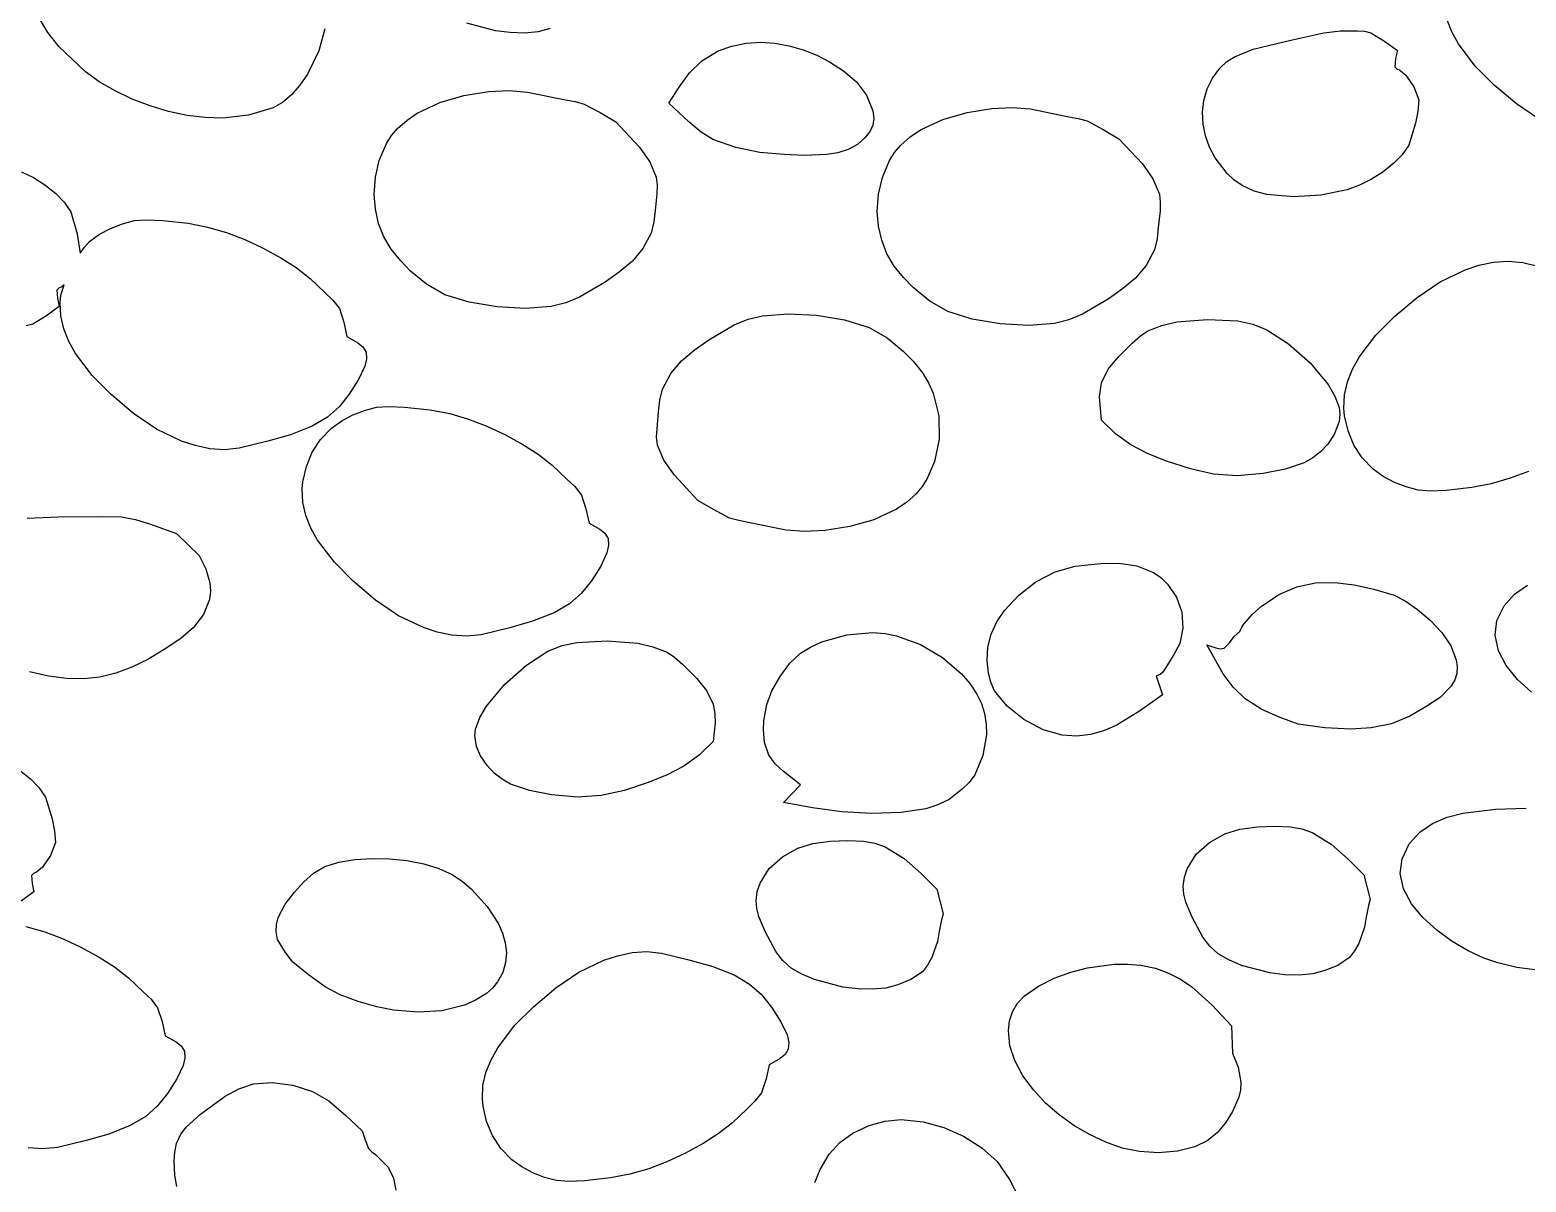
# Model space of a CAD drawing. Extents: x 2 to 598, y 382 to 3498.
# Drawn here: x 147.3 to 306.7, y 925.7 to 1048.5 of the extents above; entities that cross this region are included whole.
import ezdxf

# ---------------------------------------------------------------- set-up
doc = ezdxf.new("R2010")
doc.units = 0

msp = doc.modelspace()

# ---------------------------------------------------------------- linework, layer by layer
at = {"layer": 'Calque 1'}
for p, q in [((149.168591, 1048.171572), (148.200033, 1049.836575)), ((196.872636, 1048.36215), (193.842783, 1049.161513)), ((298.773185, 1048.250668), (298.237895, 1049.592406)), ((150.358837, 1046.6912), (149.168591, 1048.171572)), ((178.684227, 1048.5774), (178.06985, 1046.22415)), ((198.44534, 1048.167167), (196.872636, 1048.36215)), ((199.981859, 1048.130538), (198.44534, 1048.167167)), ((201.426164, 1048.268677), (199.981859, 1048.130538)), ((202.722227, 1048.598), (201.426164, 1048.268677)), ((281.642117, 1047.381), (285.150367, 1048.139)), ((285.150367, 1048.139), (286.924442, 1048.349597)), ((286.924442, 1048.349597), (288.728517, 1048.3567)), ((288.728517, 1048.3567), (289.469567, 1048.318012)), ((289.469567, 1048.318012), (290.173417, 1048.1402)), ((290.173417, 1048.1402), (291.606742, 1047.255462)), ((299.483542, 1046.9669), (298.773185, 1048.250668)), ((153.149837, 1044.0459), (150.358837, 1046.6912)), ((178.06985, 1046.22415), (176.842598, 1043.7329)), ((218.877684, 1045.182267), (220.623217, 1046.2231)), ((220.623217, 1046.2231), (222.085022, 1046.74139)), ((222.085022, 1046.74139), (223.592459, 1047.041406)), ((223.592459, 1047.041406), (225.125609, 1047.137732)), ((225.125609, 1047.137732), (226.664555, 1047.04495)), ((226.664555, 1047.04495), (228.189376, 1046.777643)), ((228.189376, 1046.777643), (229.680156, 1046.350394)), ((229.680156, 1046.350394), (231.116976, 1045.777785)), ((275.620569, 1045.585837), (277.602154, 1046.392625)), ((277.602154, 1046.392625), (281.642117, 1047.381)), ((291.606742, 1047.255462), (292.984117, 1046.2757)), ((292.984117, 1046.2757), (292.79418, 1045.397862)), ((301.273051, 1044.608769), (299.483542, 1046.9669)), ((217.569655, 1043.883613), (218.877684, 1045.182267)), ((231.116976, 1045.777785), (232.479917, 1045.0744)), ((232.479917, 1045.0744), (233.982981, 1044.097527)), ((273.285475, 1043.321211), (274.060717, 1044.3895)), ((274.060717, 1044.3895), (274.769357, 1045.044854)), ((274.769357, 1045.044854), (275.620569, 1045.585837)), ((292.79418, 1045.397862), (292.726717, 1044.5192)), ((292.726717, 1044.5192), (292.940467, 1044.3151)), ((292.940467, 1044.3151), (293.261017, 1044.1725)), ((303.293617, 1042.589), (301.273051, 1044.608769)), ((154.666319, 1042.943858), (153.149837, 1044.0459)), ((156.354087, 1041.952469), (154.666319, 1042.943858)), ((176.842598, 1043.7329), (176.048501, 1042.576689)), ((216.472206, 1042.361777), (217.569655, 1043.883613)), ((233.982981, 1044.097527), (235.346855, 1042.917338)), ((235.346855, 1042.917338), (236.430284, 1041.50943)), ((272.725455, 1042.166137), (273.285475, 1043.321211)), ((293.261017, 1044.1725), (293.894617, 1043.6521)), ((293.894617, 1043.6521), (294.727717, 1042.394912)), ((158.173126, 1041.084802), (156.354087, 1041.952469)), ((160.083421, 1040.353925), (158.173126, 1041.084802)), ((175.160413, 1041.555375), (174.198078, 1040.725423)), ((176.048501, 1042.576689), (175.160413, 1041.555375)), ((190.95033, 1040.731225), (193.526865, 1041.454422)), ((193.526865, 1041.454422), (196.183117, 1041.8803)), ((196.183117, 1041.8803), (198.343431, 1041.995114)), ((198.343431, 1041.995114), (200.304221, 1041.840763)), ((200.304221, 1041.840763), (204.357817, 1041.0132)), ((215.358417, 1040.6514), (216.472206, 1042.361777)), ((236.430284, 1041.50943), (237.092017, 1039.8494)), ((272.37534, 1040.949545), (272.725455, 1042.166137)), ((294.727717, 1042.394912), (295.280017, 1041.0073)), ((305.674719, 1040.580591), (303.293617, 1042.589)), ((162.044955, 1039.772908), (160.083421, 1040.353925)), ((164.017712, 1039.354819), (162.044955, 1039.772908)), ((173.181237, 1040.1433), (170.566671, 1039.371775)), ((174.198078, 1040.725423), (173.181237, 1040.1433)), ((187.458015, 1038.850369), (188.555462, 1039.601641)), ((188.555462, 1039.601641), (190.95033, 1040.731225)), ((204.357817, 1041.0132), (205.363042, 1040.830775)), ((205.363042, 1040.830775), (206.337517, 1040.5579)), ((206.337517, 1040.5579), (208.041396, 1039.656925)), ((208.041396, 1039.656925), (209.702217, 1038.6718)), ((217.472605, 1038.6586), (215.358417, 1040.6514)), ((215.358417, 1040.6514), (215.358417, 1040.6514)), ((237.092017, 1039.8494), (237.19932, 1039.022316)), ((244.556292, 1038.928675), (247.132686, 1039.651878)), ((247.132686, 1039.651878), (249.788917, 1040.0778)), ((249.788917, 1040.0778), (251.949304, 1040.192544)), ((251.949304, 1040.192544), (253.910267, 1040.03815)), ((253.910267, 1040.03815), (257.964117, 1039.2107)), ((272.229817, 1039.6967), (272.37534, 1040.949545)), ((272.283375, 1038.432983), (272.229817, 1039.6967)), ((272.229817, 1039.6967), (272.229817, 1039.6967)), ((295.150829, 1039.773537), (294.903817, 1038.5139)), ((295.280017, 1041.0073), (295.150829, 1039.773537)), ((308.120704, 1038.909325), (305.674719, 1040.580591)), ((165.961678, 1039.112727), (164.017712, 1039.354819)), ((167.836837, 1039.0597), (165.961678, 1039.112727)), ((170.566671, 1039.371775), (167.836837, 1039.0597)), ((185.805583, 1037.200961), (186.444217, 1037.9566)), ((186.444217, 1037.9566), (187.458015, 1038.850369)), ((209.702217, 1038.6718), (212.203468, 1035.9847)), ((218.793225, 1037.559056), (217.472605, 1038.6586)), ((237.104742, 1038.32005), (236.800951, 1037.666984)), ((237.19932, 1039.022316), (237.104742, 1038.32005)), ((242.161586, 1037.799084), (244.556292, 1038.928675)), ((257.964117, 1039.2107), (258.969024, 1039.0282)), ((258.969024, 1039.0282), (259.943317, 1038.7554)), ((259.943317, 1038.7554), (261.647443, 1037.854338)), ((261.647443, 1037.854338), (263.308527, 1036.8692)), ((272.530779, 1037.183487), (272.283375, 1038.432983)), ((294.903817, 1038.5139), (294.211417, 1036.1941)), ((184.504717, 1034.5309), (185.275942, 1036.353813)), ((185.275942, 1036.353813), (185.805583, 1037.200961)), ((220.049617, 1036.7705), (218.793225, 1037.559056)), ((222.496842, 1035.934825), (220.049617, 1036.7705)), ((235.445868, 1036.253479), (234.459983, 1035.726748)), ((236.280617, 1036.9875), (235.445868, 1036.253479)), ((236.800951, 1037.666984), (236.280617, 1036.9875)), ((240.050417, 1036.154), (241.064194, 1037.047798)), ((241.064194, 1037.047798), (242.161586, 1037.799084)), ((263.308527, 1036.8692), (265.809511, 1034.182063)), ((272.966678, 1035.973498), (272.530779, 1037.183487)), ((212.203468, 1035.9847), (213.328068, 1034.401638)), ((225.057017, 1035.4047), (222.496842, 1035.934825)), ((227.650217, 1035.1664), (225.057017, 1035.4047)), ((229.819151, 1035.066633), (227.650217, 1035.1664)), ((232.197617, 1035.169938), (229.819151, 1035.066633)), ((233.363664, 1035.376003), (232.197617, 1035.169938)), ((234.459983, 1035.726748), (233.363664, 1035.376003)), ((238.881905, 1034.551225), (239.411734, 1035.398363)), ((239.411734, 1035.398363), (240.050417, 1036.154)), ((273.585717, 1034.8283), (272.966678, 1035.973498)), ((274.835055, 1033.159037), (273.585717, 1034.8283)), ((293.495004, 1035.144012), (292.607817, 1034.2428)), ((294.211417, 1036.1941), (293.495004, 1035.144012)), ((146.374793, 1033.339605), (147.64959, 1032.714078)), ((184.087805, 1032.750775), (184.504717, 1034.5309)), ((213.328068, 1034.401638), (214.017727, 1032.775)), ((238.110517, 1032.7284), (238.881905, 1034.551225)), ((265.809511, 1034.182063), (266.933906, 1032.598995)), ((275.560415, 1032.48328), (274.835055, 1033.159037)), ((291.448321, 1033.315117), (290.229073, 1032.542878)), ((292.607817, 1034.2428), (291.448321, 1033.315117)), ((147.64959, 1032.714078), (148.868905, 1031.9418)), ((148.868905, 1031.9418), (150.028427, 1031.0141)), ((183.966317, 1030.9027), (184.087805, 1032.750775)), ((214.017727, 1032.775), (214.118989, 1031.917919)), ((214.118989, 1031.917919), (214.089527, 1030.986625)), ((237.693555, 1030.948188), (238.110517, 1032.7284)), ((266.933906, 1032.598995), (267.623427, 1030.9724)), ((276.436217, 1031.8797), (275.560415, 1032.48328)), ((277.728411, 1031.279742), (276.436217, 1031.8797)), ((288.954372, 1031.9174), (287.628517, 1031.43)), ((290.229073, 1032.542878), (288.954372, 1031.9174)), ((150.028427, 1031.0141), (150.915282, 1030.112887)), ((150.915282, 1030.112887), (151.631437, 1029.0628)), ((184.095012, 1029.357181), (183.966317, 1030.9027)), ((183.966317, 1030.9027), (183.966317, 1030.9027)), ((214.089527, 1030.986625), (213.898827, 1029.2191)), ((237.572017, 1029.1001), (237.693555, 1030.948188)), ((267.623427, 1030.9724), (267.724733, 1030.115361)), ((267.724733, 1030.115361), (267.695277, 1029.184063)), ((279.082067, 1030.924387), (277.728411, 1031.279742)), ((281.899517, 1030.6875), (279.082067, 1030.924387)), ((284.840536, 1030.834697), (281.899517, 1030.6875)), ((287.628517, 1031.43), (284.840536, 1030.834697)), ((151.631437, 1029.0628), (152.324437, 1026.743)), ((184.436447, 1027.846425), (184.095012, 1029.357181)), ((213.898827, 1029.2191), (213.76654, 1028.005563)), ((237.700773, 1027.554623), (237.572017, 1029.1001)), ((237.572017, 1029.1001), (237.572017, 1029.1001)), ((267.695277, 1029.184063), (267.504627, 1027.4165)), ((152.324437, 1026.743), (152.637537, 1024.6677)), ((154.697906, 1026.675244), (155.879362, 1027.30785)), ((155.879362, 1027.30785), (157.130006, 1027.795256)), ((157.130006, 1027.795256), (158.412937, 1028.1342)), ((158.412937, 1028.1342), (159.728043, 1028.228537)), ((159.728043, 1028.228537), (161.386237, 1028.155325)), ((161.386237, 1028.155325), (164.133037, 1027.852)), ((164.133037, 1027.852), (166.207332, 1027.448441)), ((166.207332, 1027.448441), (168.216425, 1026.87375)), ((168.216425, 1026.87375), (170.168198, 1026.132409)), ((184.994069, 1026.407706), (184.436447, 1027.846425)), ((213.482827, 1026.8125), (212.602088, 1025.147645)), ((213.76654, 1028.005563), (213.482827, 1026.8125)), ((238.042234, 1026.043863), (237.700773, 1027.554623)), ((267.504627, 1027.4165), (267.372588, 1026.203013)), ((152.637537, 1024.6677), (153.0952, 1025.305237)), ((153.0952, 1025.305237), (153.622537, 1025.9007)), ((153.622537, 1025.9007), (154.697906, 1026.675244)), ((170.168198, 1026.132409), (172.070537, 1025.2289)), ((172.070537, 1025.2289), (174.00666, 1024.171491)), ((185.771327, 1025.0783), (184.994069, 1026.407706)), ((212.602088, 1025.147645), (211.466598, 1023.809313)), ((238.599865, 1024.60512), (238.042234, 1026.043863)), ((267.372588, 1026.203013), (267.089117, 1025.01)), ((174.00666, 1024.171491), (175.636625, 1023.137425)), ((186.747168, 1023.874338), (185.771327, 1025.0783)), ((187.830117, 1022.7585), (186.747168, 1023.874338)), ((211.466598, 1023.809313), (210.107122, 1022.660898)), ((239.377127, 1023.2757), (238.599865, 1024.60512)), ((267.089117, 1025.01), (266.208264, 1023.345103)), ((301.671521, 1023.371715), (303.238117, 1023.7174)), ((303.238117, 1023.7174), (304.805973, 1023.821552)), ((304.805973, 1023.821552), (306.362092, 1023.656012)), ((306.362092, 1023.656012), (309.413917, 1022.9149)), ((175.636625, 1023.137425), (177.14132, 1021.962097)), ((177.14132, 1021.962097), (178.701637, 1020.4809)), ((189.545808, 1021.353613), (187.830117, 1022.7585)), ((210.107122, 1022.660898), (208.554427, 1021.5658)), ((240.353007, 1022.07175), (239.377127, 1023.2757)), ((241.435927, 1020.956), (240.353007, 1022.07175)), ((265.072608, 1022.006775), (263.712982, 1020.858384)), ((266.208264, 1023.345103), (265.072608, 1022.006775)), ((297.554505, 1021.630287), (300.214506, 1022.903536)), ((300.214506, 1022.903536), (301.671521, 1023.371715)), ((150.36125, 1020.941587), (150.147637, 1020.7372)), ((150.147637, 1020.7372), (150.215286, 1019.858787)), ((150.682037, 1021.0844), (150.36125, 1020.941587)), ((150.574537, 1020.1987), (150.917137, 1021.2777)), ((150.917137, 1021.2777), (150.682037, 1021.0844)), ((178.701637, 1020.4809), (179.546475, 1019.67475)), ((191.472317, 1020.2434), (189.545808, 1021.353613)), ((208.554427, 1021.5658), (205.833818, 1019.968825)), ((243.151573, 1019.551075), (241.435927, 1020.956)), ((263.712982, 1020.858384), (262.160217, 1019.7633)), ((295.108684, 1019.958845), (297.554505, 1021.630287)), ((150.405027, 1018.9812), (149.027448, 1018.001437)), ((150.215286, 1019.858787), (150.405027, 1018.9812)), ((150.493537, 1019.4225), (150.574537, 1020.1987)), ((150.561409, 1017.991446), (150.493537, 1019.4225)), ((179.546475, 1019.67475), (180.245737, 1018.7678)), ((180.245737, 1018.7678), (180.723725, 1017.29885)), ((194.088369, 1019.433906), (191.472317, 1020.2434)), ((197.070249, 1018.93345), (194.088369, 1019.433906)), ((200.093563, 1018.773644), (197.070249, 1018.93345)), ((202.833917, 1018.9861), (200.093563, 1018.773644)), ((204.365227, 1019.370138), (202.833917, 1018.9861)), ((205.833818, 1019.968825), (204.365227, 1019.370138)), ((245.078127, 1018.4409), (243.151573, 1019.551075)), ((262.160217, 1019.7633), (259.439606, 1018.16625)), ((292.727617, 1017.9504), (295.108684, 1019.958845)), ((149.027448, 1018.001437), (147.593837, 1017.1167)), ((150.882576, 1016.600622), (150.561409, 1017.991446)), ((180.723725, 1017.29885), (181.057037, 1015.7762)), ((222.330232, 1017.023513), (223.798854, 1017.622383)), ((223.798854, 1017.622383), (225.330227, 1018.0065)), ((225.330227, 1018.0065), (228.070593, 1018.218947)), ((228.070593, 1018.218947), (231.094036, 1018.059075)), ((231.094036, 1018.059075), (234.076099, 1017.558441)), ((234.076099, 1017.558441), (236.692327, 1016.7486)), ((247.694214, 1017.631392), (245.078127, 1018.4409)), ((250.676077, 1017.130913), (247.694214, 1017.631392)), ((253.699339, 1016.971102), (250.676077, 1017.130913)), ((256.439627, 1017.1836), (253.699339, 1016.971102)), ((257.970988, 1017.567581), (256.439627, 1017.1836)), ((259.439606, 1018.16625), (257.970988, 1017.567581)), ((267.903395, 1016.971569), (269.502042, 1017.339675)), ((269.502042, 1017.339675), (272.762017, 1017.5942)), ((272.762017, 1017.5942), (275.993542, 1017.444487)), ((275.993542, 1017.444487), (277.57668, 1017.11592)), ((290.706989, 1015.930631), (292.727617, 1017.9504)), ((147.593837, 1017.1167), (146.890025, 1016.940162)), ((151.417929, 1015.2589), (150.882576, 1016.600622)), ((181.057037, 1015.7762), (182.212275, 1015.12835)), ((219.609627, 1015.4262), (222.330232, 1017.023513)), ((236.692327, 1016.7486), (238.618747, 1015.638688)), ((238.618747, 1015.638688), (240.334417, 1014.2341)), ((264.716992, 1015.0865), (265.596201, 1015.852219)), ((265.596201, 1015.852219), (266.388317, 1016.3803)), ((266.388317, 1016.3803), (267.903395, 1016.971569)), ((277.57668, 1017.11592), (279.076417, 1016.5105)), ((279.076417, 1016.5105), (281.376875, 1015.017547)), ((288.917342, 1013.5725), (290.706989, 1015.930631)), ((152.128358, 1013.97515), (151.417929, 1015.2589)), ((153.918005, 1011.617053), (152.128358, 1013.97515)), ((182.212275, 1015.12835), (182.754732, 1014.698225)), ((182.754732, 1014.698225), (183.095637, 1014.1283)), ((183.095637, 1014.1283), (183.143539, 1013.403023)), ((216.69749, 1013.182725), (218.056944, 1014.331116)), ((218.056944, 1014.331116), (219.609627, 1015.4262)), ((240.334417, 1014.2341), (241.417088, 1013.118013)), ((263.221017, 1013.5836), (264.716992, 1015.0865)), ((281.376875, 1015.017547), (283.682629, 1012.997475)), ((182.961575, 1012.608062), (182.303937, 1011.2013)), ((183.143539, 1013.403023), (182.961575, 1012.608062)), ((215.562004, 1011.844397), (216.69749, 1013.182725)), ((241.417088, 1013.118013), (242.392727, 1011.9138)), ((262.175917, 1012.319762), (263.221017, 1013.5836)), ((283.682629, 1012.997475), (285.615128, 1010.657941)), ((288.206912, 1012.288732), (288.917342, 1013.5725)), ((155.938637, 1009.5973), (153.918005, 1011.617053)), ((182.303937, 1011.2013), (181.306201, 1009.637111)), ((214.681227, 1010.1795), (215.562004, 1011.844397)), ((242.392727, 1011.9138), (243.032249, 1010.860232)), ((243.032249, 1010.860232), (243.530756, 1009.731984)), ((261.256317, 1009.3632), (261.459317, 1010.852)), ((261.459317, 1010.852), (262.175917, 1012.319762)), ((287.350389, 1009.556159), (287.671558, 1010.946994)), ((287.671558, 1010.946994), (288.206912, 1012.288732)), ((158.319718, 1007.588839), (155.938637, 1009.5973)), ((181.306201, 1009.637111), (180.249825, 1008.309387)), ((214.397515, 1008.986488), (214.681227, 1010.1795)), ((243.530756, 1009.731984), (244.111818, 1007.3277)), ((261.459317, 1006.8625), (261.256317, 1009.3632)), ((261.256317, 1009.3632), (261.256317, 1009.3632)), ((285.615128, 1010.657941), (286.323108, 1009.433268)), ((286.323108, 1009.433268), (286.795817, 1008.2066)), ((287.282517, 1008.1251), (287.350389, 1009.556159)), ((160.765562, 1005.917362), (158.319718, 1007.588839)), ((180.249825, 1008.309387), (178.978479, 1007.18107)), ((181.675867, 1007.423887), (182.926529, 1007.911092)), ((182.926529, 1007.911092), (184.209517, 1008.2499)), ((184.209517, 1008.2499), (185.524701, 1008.344373)), ((185.524701, 1008.344373), (187.183067, 1008.271362)), ((187.183067, 1008.271362), (189.930117, 1007.9683)), ((189.930117, 1007.9683), (192.00429, 1007.564662)), ((192.00429, 1007.564662), (194.013204, 1006.9898)), ((214.045627, 1005.0744), (214.265227, 1007.773)), ((214.265227, 1007.773), (214.397515, 1008.986488)), ((286.795817, 1008.2066), (286.868384, 1007.508203)), ((287.363117, 1007.3484), (287.282117, 1008.1251)), ((287.282117, 1008.1251), (287.282517, 1008.1251)), ((177.335837, 1006.2151), (175.047975, 1005.317037)), ((178.978479, 1007.18107), (177.335837, 1006.2151)), ((178.247344, 1004.815759), (179.419117, 1006.017)), ((179.419117, 1006.017), (180.494429, 1006.791464)), ((180.494429, 1006.791464), (181.675867, 1007.423887)), ((194.013204, 1006.9898), (195.9648, 1006.248287)), ((195.9648, 1006.248287), (197.867017, 1005.3447)), ((244.111818, 1007.3277), (244.150108, 1004.853441)), ((262.948534, 1005.405544), (261.459317, 1006.8625)), ((286.771029, 1006.7301), (286.261517, 1005.3448)), ((286.868384, 1007.508203), (286.771029, 1006.7301)), ((287.740542, 1005.726747), (287.363117, 1007.3484)), ((163.425568, 1004.64408), (160.765562, 1005.917362)), ((164.88257, 1004.175889), (163.425568, 1004.64408)), ((172.625037, 1004.6322), (169.573125, 1003.891375)), ((175.047975, 1005.317037), (172.625037, 1004.6322)), ((177.365379, 1003.446275), (178.247344, 1004.815759)), ((197.867017, 1005.3447), (199.803183, 1004.287305)), ((214.146917, 1004.2176), (214.045627, 1005.0744)), ((214.045627, 1005.0744), (214.045627, 1005.0744)), ((244.150108, 1004.853441), (243.659817, 1002.4617)), ((264.586279, 1004.253575), (262.948534, 1005.405544)), ((286.261517, 1005.3448), (285.566373, 1004.321744)), ((288.357742, 1004.217125), (287.740542, 1005.726747)), ((166.449137, 1003.8302), (164.88257, 1004.175889)), ((168.016995, 1003.726012), (166.449137, 1003.8302)), ((169.573125, 1003.891375), (168.016995, 1003.726012)), ((176.748184, 1001.936653), (177.365379, 1003.446275)), ((199.803183, 1004.287305), (201.433142, 1003.253262)), ((201.433142, 1003.253262), (202.937814, 1002.077939)), ((214.836434, 1002.590884), (214.146917, 1004.2176)), ((266.367819, 1003.327469), (264.586279, 1004.253575)), ((268.288417, 1002.5481), (266.367819, 1003.327469)), ((283.965482, 1002.84739), (283.058255, 1002.340687)), ((284.801275, 1003.498508), (283.965482, 1002.84739)), ((285.566373, 1004.321744), (284.801275, 1003.498508)), ((289.23973, 1002.847641), (288.357742, 1004.217125)), ((290.411517, 1001.6464), (289.23973, 1002.847641)), ((176.370717, 1000.315), (176.748184, 1001.936653)), ((202.937814, 1002.077939), (204.498117, 1000.5967)), ((215.960831, 1001.00765), (214.836434, 1002.590884)), ((243.659817, 1002.4617), (242.888393, 1000.638825)), ((270.930601, 1001.670594), (268.288417, 1002.5481)), ((273.409717, 1001.1244), (270.930601, 1001.670594)), ((278.700217, 1001.204), (275.931133, 1000.954031)), ((281.02654, 1001.649723), (278.700217, 1001.204)), ((283.058255, 1002.340687), (281.02654, 1001.649723)), ((291.486844, 1000.87195), (290.411517, 1001.6464)), ((306.957219, 1001.415155), (305.005429, 1000.673637)), ((176.289717, 999.5383), (176.370717, 1000.315)), ((204.498117, 1000.5967), (205.343029, 999.790837)), ((205.343029, 999.790837), (206.042217, 998.8841)), ((218.461827, 998.3203), (215.960831, 1001.00765)), ((242.35859, 999.791653), (241.719927, 999.036)), ((242.888393, 1000.638825), (242.35859, 999.791653)), ((275.931133, 1000.954031), (273.409717, 1001.1244)), ((292.668304, 1000.23955), (291.486844, 1000.87195)), ((293.918972, 999.75235), (292.668304, 1000.23955)), ((295.201917, 999.4135), (293.918972, 999.75235)), ((300.921917, 999.6951), (298.175205, 999.392037)), ((302.996284, 1000.098752), (300.921917, 999.6951)), ((305.005429, 1000.673637), (302.996284, 1000.098752)), ((176.290017, 999.5383), (176.289717, 999.5383)), ((176.357922, 998.107242), (176.290017, 999.5383)), ((176.679115, 996.716408), (176.357922, 998.107242)), ((206.042217, 998.8841), (206.520254, 997.414937)), ((220.122643, 997.335163), (218.461827, 998.3203)), ((240.706125, 998.142209), (239.608666, 997.39088)), ((241.719927, 999.036), (240.706125, 998.142209)), ((296.517022, 999.319027), (295.201917, 999.4135)), ((298.175205, 999.392037), (296.517022, 999.319027)), ((146.970575, 996.443867), (150.270427, 996.5514)), ((150.270427, 996.5514), (155.021027, 996.5944)), ((155.021027, 996.5944), (157.040027, 996.5514)), ((157.040027, 996.5514), (158.539522, 996.269227)), ((177.214488, 995.374673), (176.679115, 996.716408)), ((206.520254, 997.414937), (206.853617, 995.892)), ((221.826517, 996.4341), (220.122643, 997.335163)), ((222.801031, 996.1613), (221.826517, 996.4341)), ((239.608666, 997.39088), (237.213763, 996.261113)), ((158.539522, 996.269227), (160.015964, 995.829112)), ((160.015964, 995.829112), (162.879027, 994.7949)), ((177.924929, 994.090912), (177.214488, 995.374673)), ((206.853617, 995.892), (208.009104, 995.2444)), ((208.009104, 995.2444), (208.551734, 994.814447)), ((208.551734, 994.814447), (208.892717, 994.2446)), ((223.806227, 995.9788), (222.801031, 996.1613)), ((227.859781, 995.15135), (223.806227, 995.9788)), ((229.820566, 994.996956), (227.859781, 995.15135)), ((231.980917, 995.1117), (229.820566, 994.996956)), ((234.63719, 995.537714), (231.980917, 995.1117)), ((237.213763, 996.261113), (234.63719, 995.537714)), ((162.879027, 994.7949), (165.293827, 992.4534)), ((179.714587, 991.732811), (177.924929, 994.090912)), ((208.94054, 993.519325), (208.758404, 992.724375)), ((208.892717, 994.2446), (208.94054, 993.519325)), ((165.293827, 992.4534), (166.030515, 991.037012)), ((181.735217, 989.7131), (179.714587, 991.732811)), ((208.758404, 992.724375), (208.100517, 991.3177)), ((261.375217, 991.6083), (263.333237, 991.640616)), ((263.333237, 991.640616), (265.23213, 991.350225)), ((166.030515, 991.037012), (166.461727, 989.5265)), ((208.100517, 991.3177), (207.102779, 989.753361)), ((254.47173, 989.627125), (256.504862, 990.690041)), ((256.504862, 990.690041), (258.663817, 991.3266)), ((258.663817, 991.3266), (261.375217, 991.6083)), ((265.23213, 991.350225), (266.984115, 990.636047)), ((266.984115, 990.636047), (267.777588, 990.08845)), ((267.777588, 990.08845), (268.501417, 989.397)), ((166.521387, 988.631004), (166.410557, 987.771105)), ((166.461727, 989.5265), (166.521387, 988.631004)), ((184.116298, 987.704597), (181.735217, 989.7131)), ((206.046392, 988.425412), (204.775017, 987.296908)), ((207.102779, 989.753361), (206.046392, 988.425412)), ((252.649215, 988.232372), (254.47173, 989.627125)), ((268.501417, 989.397), (269.44853, 987.999213)), ((280.340417, 988.2885), (282.254287, 989.114403)), ((282.254287, 989.114403), (284.264655, 989.529625)), ((284.264655, 989.529625), (286.326978, 989.584359)), ((286.326978, 989.584359), (288.396717, 989.3288)), ((288.396717, 989.3288), (290.481417, 988.84525)), ((290.481417, 988.84525), (292.632717, 988.2234)), ((305.479323, 988.340808), (306.839439, 989.274602)), ((166.410557, 987.771105), (165.763765, 986.175862)), ((186.562142, 986.033125), (184.116298, 987.704597)), ((204.775017, 987.296908), (203.132317, 986.3309)), ((251.122117, 986.6003), (252.649215, 988.232372)), ((269.44853, 987.999213), (270.011792, 986.399075)), ((277.497705, 986.147375), (278.499717, 987.0524)), ((278.499717, 987.0524), (279.212317, 987.5077)), ((279.212317, 987.5077), (280.340417, 988.2885)), ((292.632717, 988.2234), (293.800525, 987.603993)), ((293.800525, 987.603993), (295.12719, 986.690583)), ((303.586642, 985.512075), (304.357217, 987.0897)), ((304.357217, 987.0897), (305.479323, 988.340808)), ((165.763765, 986.175862), (164.694029, 984.776314)), ((189.222148, 984.759866), (186.562142, 986.033125)), ((200.844529, 985.433125), (198.421517, 984.7485)), ((203.132317, 986.3309), (200.844529, 985.433125)), ((249.712467, 984.0697), (250.306508, 985.378884)), ((250.306508, 985.378884), (251.122117, 986.6003)), ((270.011792, 986.399075), (270.141442, 984.7152)), ((276.619217, 985.1228), (277.497705, 986.147375)), ((295.12719, 986.690583), (296.474966, 985.545209)), ((296.474966, 985.545209), (297.706105, 984.229912)), ((303.397017, 983.9478), (303.586642, 985.512075)), ((164.694029, 984.776314), (163.374027, 983.608)), ((190.67915, 984.291685), (189.222148, 984.759866)), ((192.245717, 983.946), (190.67915, 984.291685)), ((193.813573, 983.841891), (192.245717, 983.946)), ((195.369692, 984.007425), (193.813573, 983.841891)), ((198.421517, 984.7485), (195.369692, 984.007425)), ((231.648355, 983.24592), (234.313567, 983.997763)), ((234.313567, 983.997763), (237.07418, 984.229498)), ((237.07418, 984.229498), (238.393675, 984.134287)), ((238.393675, 984.134287), (239.621117, 983.8898)), ((239.621117, 983.8898), (242.178733, 982.952088)), ((249.358426, 982.692191), (249.712467, 984.0697)), ((270.141442, 984.7152), (269.787717, 983.0662)), ((275.100392, 983.155925), (275.589817, 983.8221)), ((275.589817, 983.8221), (276.203217, 984.3425)), ((276.203217, 984.3425), (276.421217, 984.7978)), ((276.421217, 984.7978), (276.619217, 985.1228)), ((297.706105, 984.229912), (298.682857, 982.806733)), ((303.751402, 982.294951), (303.397017, 983.9478)), ((303.397017, 983.9478), (303.397017, 983.9478)), ((161.572627, 982.4158), (159.828273, 981.368866)), ((163.374027, 983.608), (161.572627, 982.4158)), ((200.172365, 980.765848), (202.472917, 982.2589)), ((202.472917, 982.2589), (203.972583, 982.864425)), ((203.972583, 982.864425), (205.555667, 983.1932)), ((205.555667, 983.1932), (208.787217, 983.343)), ((208.787217, 983.343), (212.04698, 983.0883)), ((212.04698, 983.0883), (213.645459, 982.719975)), ((213.645459, 982.719975), (215.160417, 982.1286)), ((215.160417, 982.1286), (215.952533, 981.600561)), ((229.387617, 982.0253), (230.448109, 982.690999)), ((230.448109, 982.690999), (231.648355, 983.24592)), ((242.178733, 982.952088), (244.521042, 981.594975)), ((249.262817, 981.2658), (249.358426, 982.692191)), ((269.787717, 983.0662), (269.180717, 981.889375)), ((272.679917, 982.9333), (273.625642, 982.60345)), ((274.429254, 979.842462), (272.679917, 982.9333)), ((272.679917, 982.9333), (272.679917, 982.9333)), ((273.625642, 982.60345), (274.089261, 982.497897)), ((274.089261, 982.497897), (274.521117, 982.5865)), ((274.521117, 982.5865), (275.100392, 983.155925)), ((298.682857, 982.806733), (299.267475, 981.337711)), ((304.585787, 980.714519), (303.751402, 982.294951)), ((158.123247, 980.532419), (156.431171, 979.908569)), ((159.828273, 981.368866), (158.123247, 980.532419)), ((197.866405, 978.745763), (200.172365, 980.765848)), ((215.952533, 981.600561), (216.831742, 980.834838)), ((216.831742, 980.834838), (218.327717, 979.3319)), ((227.21068, 979.55935), (228.265478, 980.963663)), ((228.265478, 980.963663), (229.387617, 982.0253)), ((244.521042, 981.594975), (246.556039, 979.829675)), ((249.419917, 979.9227), (249.262817, 981.2658)), ((249.262817, 981.2658), (249.262817, 981.2658)), ((268.501417, 980.7898), (268.011292, 980.027963)), ((269.180717, 981.889375), (268.501417, 980.7898)), ((299.267475, 981.337711), (299.369687, 980.605397)), ((299.369687, 980.605397), (299.322211, 979.884887)), ((305.795297, 979.23604), (304.585787, 980.714519)), ((149.264758, 979.581325), (147.241727, 980.0521)), ((151.168838, 979.333694), (149.264758, 979.581325)), ((152.980347, 979.307097), (151.168838, 979.333694)), ((154.725665, 979.499425), (152.980347, 979.307097)), ((156.431171, 979.908569), (154.725665, 979.499425)), ((218.327717, 979.3319), (219.37278, 978.068063)), ((226.343775, 978.022213), (227.21068, 979.55935)), ((246.556039, 979.829675), (247.429543, 978.797459)), ((249.669492, 978.950575), (249.419917, 979.9227)), ((250.073117, 978.0365), (249.669492, 978.950575)), ((267.709558, 979.77197), (267.274117, 979.6193)), ((267.274117, 979.6193), (267.966617, 977.6029)), ((268.011292, 980.027963), (267.709558, 979.77197)), ((275.493669, 978.430445), (274.429254, 979.842462)), ((299.107827, 979.183936), (298.709317, 978.5103)), ((299.322211, 979.884887), (299.107827, 979.183936)), ((307.275055, 977.88905), (305.795297, 979.23604)), ((195.9337, 976.40627), (197.866405, 978.745763)), ((219.37278, 978.068063), (220.089417, 976.6003)), ((225.785317, 976.5621), (226.343775, 978.022213)), ((247.429543, 978.797459), (248.191717, 977.6674)), ((248.191717, 977.6674), (248.681801, 976.663098)), ((251.396036, 976.395216), (250.073117, 978.0365)), ((267.966617, 977.6029), (265.517964, 975.868814)), ((276.777317, 977.1879), (275.493669, 978.430445)), ((297.531617, 977.312837), (296.135817, 976.3859)), ((298.709317, 978.5103), (297.531617, 977.312837)), ((195.225652, 975.181631), (195.9337, 976.40627)), ((220.089417, 976.6003), (220.270669, 975.60828)), ((225.488217, 974.8273), (225.785317, 976.5621)), ((248.681801, 976.663098), (249.006786, 975.594961)), ((253.191192, 974.9662), (251.396036, 976.395216)), ((265.517964, 975.868814), (263.006292, 974.335138)), ((278.534979, 976.045112), (276.777317, 977.1879)), ((280.498517, 975.1715), (278.534979, 976.045112)), ((296.135817, 976.3859), (294.300442, 975.333787)), ((194.752917, 973.955), (195.225652, 975.181631)), ((220.280855, 974.613588), (220.089417, 972.6109)), ((220.270669, 975.60828), (220.280855, 974.613588)), ((225.431217, 973.9049), (225.488217, 974.8273)), ((249.006786, 975.594961), (249.174975, 974.485065)), ((249.174975, 974.485065), (249.194668, 973.355488)), ((255.228486, 973.885334), (253.191192, 974.9662)), ((263.006292, 974.335138), (261.686506, 973.75435)), ((282.399217, 974.478), (280.498517, 975.1715)), ((285.266342, 974.080687), (282.399217, 974.478)), ((288.020517, 973.9359), (285.266342, 974.080687)), ((292.355117, 974.4997), (290.194755, 974.065475)), ((294.300442, 975.333787), (292.355117, 974.4997)), ((194.875055, 972.091663), (194.680617, 973.2568)), ((194.680617, 973.2568), (194.680917, 973.2568)), ((194.680917, 973.2568), (194.752917, 973.955)), ((220.089417, 972.6109), (218.6002, 971.153928)), ((225.554152, 972.5033), (225.430827, 973.9049)), ((225.430827, 973.9049), (225.431217, 973.9049)), ((226.002827, 971.1851), (225.554152, 972.5033)), ((249.194668, 973.355488), (248.821777, 971.125595)), ((257.277817, 973.2885), (255.228486, 973.885334)), ((258.838396, 973.186672), (257.277817, 973.2885)), ((260.302583, 973.356742), (258.838396, 973.186672)), ((261.686506, 973.75435), (260.302583, 973.356742)), ((290.194755, 974.065475), (288.020517, 973.9359)), ((195.287217, 971.0931), (194.875055, 972.091663)), ((195.982365, 970.070077), (195.287217, 971.0931)), ((218.6002, 971.153928), (216.962455, 970.001925)), ((226.671655, 970.244969), (226.002827, 971.1851)), ((248.821777, 971.125595), (247.954527, 969.0819)), ((146.175024, 969.565754), (147.334517, 968.638)), ((196.747473, 969.246864), (195.982365, 970.070077)), ((216.962455, 970.001925), (215.180915, 969.075784)), ((227.529202, 969.4545), (226.671655, 970.244969)), ((229.368027, 968.02), (227.529202, 969.4545)), ((147.334517, 968.638), (148.221405, 967.736862)), ((148.221405, 967.736862), (148.937517, 966.6867)), ((197.583279, 968.59576), (196.747473, 969.246864)), ((198.490517, 968.089063), (197.583279, 968.59576)), ((200.522236, 967.39808), (198.490517, 968.089063)), ((213.260317, 968.2964), (210.618133, 967.418908)), ((215.180915, 969.075784), (213.260317, 968.2964)), ((227.566627, 966.1338), (229.368027, 968.02)), ((247.348002, 968.269213), (246.627927, 967.543)), ((247.954527, 969.0819), (247.348002, 968.269213)), ((148.937517, 966.6867), (149.630527, 964.367)), ((202.848517, 966.9523), (200.522236, 967.39808)), ((205.617601, 966.702373), (202.848517, 966.9523)), ((208.139017, 966.872738), (205.617601, 966.702373)), ((210.618133, 967.418908), (208.139017, 966.872738)), ((230.667416, 965.560463), (227.566627, 966.1338)), ((245.222927, 966.4588), (243.923572, 965.84288)), ((246.627927, 967.543), (245.222927, 966.4588)), ((233.794165, 965.1459), (230.667416, 965.560463)), ((236.939494, 964.954238), (233.794165, 965.1459)), ((240.096027, 965.0496), (236.939494, 964.954238)), ((242.73519, 965.445163), (240.096027, 965.0496)), ((243.923572, 965.84288), (242.73519, 965.445163)), ((296.737897, 963.894644), (298.279394, 964.559191)), ((298.279394, 964.559191), (299.945655, 965.00255)), ((299.945655, 965.00255), (303.425944, 965.417981)), ((303.425944, 965.417981), (306.725717, 965.5255)), ((149.630527, 964.367), (149.877572, 963.107325)), ((149.877572, 963.107325), (150.006717, 961.8736)), ((274.611517, 962.7961), (276.214242, 963.276803)), ((276.214242, 963.276803), (278.070242, 963.531775)), ((278.070242, 963.531775), (279.94368, 963.603259)), ((279.94368, 963.603259), (281.598717, 963.5335)), ((281.598717, 963.5335), (282.793948, 963.321969)), ((282.793948, 963.321969), (283.911612, 962.922205)), ((283.911612, 962.922205), (285.943454, 961.689862)), ((294.255717, 961.7097), (295.377794, 962.960837)), ((295.377794, 962.960837), (296.737897, 963.894644)), ((150.006717, 961.8736), (149.454126, 960.48595)), ((229.110517, 961.2723), (230.713246, 961.752927)), ((230.713246, 961.752927), (232.569246, 962.007738)), ((232.569246, 962.007738), (234.442681, 962.07908)), ((234.442681, 962.07908), (236.097717, 962.0093)), ((236.097717, 962.0093), (237.292953, 961.797736)), ((237.292953, 961.797736), (238.410626, 961.397947)), ((238.410626, 961.397947), (240.442492, 960.165575)), ((271.56038, 960.609825), (272.958106, 961.869087)), ((272.958106, 961.869087), (274.611517, 962.7961)), ((285.943454, 961.689862), (287.752678, 960.100239)), ((293.485142, 960.131862), (294.255717, 961.7097)), ((149.454126, 960.48595), (148.620727, 959.2288)), ((178.686017, 959.3025), (180.184999, 959.752201)), ((180.184999, 959.752201), (181.881183, 960.038316)), ((181.881183, 960.038316), (183.704308, 960.163297)), ((183.704308, 960.163297), (185.584117, 960.1296)), ((185.584117, 960.1296), (187.450351, 959.939678)), ((187.450351, 959.939678), (189.232751, 959.595984)), ((226.059433, 959.085988), (227.457154, 960.345273)), ((227.457154, 960.345273), (229.110517, 961.2723)), ((240.442492, 960.165575), (242.25172, 958.575941)), ((270.574722, 959.04535), (271.56038, 960.609825)), ((287.752678, 960.100239), (289.397717, 958.4171)), ((293.295517, 958.5673), (293.485142, 960.131862)), ((147.66669, 958.5658), (147.452827, 958.3617)), ((147.452827, 958.3617), (147.520477, 957.483)), ((147.987727, 958.7084), (147.66669, 958.5658)), ((148.620727, 959.2288), (147.987727, 958.7084)), ((176.469117, 957.6551), (177.488392, 958.59505)), ((177.488392, 958.59505), (178.686017, 959.3025)), ((189.232751, 959.595984), (190.86106, 959.100974)), ((190.86106, 959.100974), (192.265017, 958.4571)), ((192.265017, 958.4571), (193.334536, 957.749008)), ((225.073779, 957.521508), (226.059433, 959.085988)), ((242.25172, 958.575941), (243.896717, 956.8928)), ((270.157517, 957.2027), (270.285289, 958.157107)), ((270.285289, 958.157107), (270.574722, 959.04535)), ((289.397717, 958.4171), (290.090217, 955.7935)), ((293.649902, 956.914477), (293.295517, 958.5673)), ((293.295517, 958.5673), (293.295517, 958.5673)), ((147.710227, 956.6052), (146.332882, 955.6254)), ((147.520477, 957.483), (147.710227, 956.6052)), ((174.472304, 955.293775), (175.455631, 956.580787)), ((175.455631, 956.580787), (176.469117, 957.6551)), ((193.334536, 957.749008), (194.289342, 956.927037)), ((194.289342, 956.927037), (195.986217, 955.0315)), ((224.656617, 955.6789), (224.78436, 956.633278)), ((224.78436, 956.633278), (225.073779, 957.521508)), ((243.896717, 956.8928), (244.589217, 954.2697)), ((270.225984, 956.352444), (270.157517, 957.2027)), ((270.157517, 957.2027), (270.157517, 957.2027)), ((294.484287, 955.334112), (293.649902, 956.914477)), ((173.744409, 953.867225), (174.472304, 955.293775)), ((195.986217, 955.0315), (197.192308, 953.187384)), ((224.656627, 955.6789), (224.656617, 955.6789)), ((224.725041, 954.828623), (224.656627, 955.6789)), ((270.455205, 955.4981), (270.225984, 956.352444)), ((271.127517, 953.9072), (270.455205, 955.4981)), ((289.912417, 955.1434), (289.655017, 953.9072)), ((290.090217, 955.7935), (289.912417, 955.1434)), ((295.693797, 953.85573), (294.484287, 955.334112)), ((173.546646, 953.124487), (173.744409, 953.867225)), ((224.954231, 953.974137), (224.725041, 954.828623)), ((225.626527, 952.383), (224.954231, 953.974137)), ((244.411417, 953.6191), (244.154117, 952.383)), ((244.589217, 954.2697), (244.411417, 953.6191)), ((272.251042, 951.783212), (271.127517, 953.9072)), ((289.655017, 953.9072), (289.496417, 952.8236)), ((297.173555, 952.50885), (295.693797, 953.85573)), ((146.844022, 952.927491), (148.853115, 952.3526)), ((148.853115, 952.3526), (150.804888, 951.611059)), ((173.497217, 952.3743), (173.546646, 953.124487)), ((173.658417, 951.5195), (173.497217, 952.3743)), ((173.497217, 952.3743), (173.497217, 952.3743)), ((197.192308, 953.187384), (197.630366, 952.18737)), ((197.630366, 952.18737), (197.923217, 951.15545)), ((226.750093, 950.258925), (225.626527, 952.383)), ((244.154117, 952.383), (243.995417, 951.2993)), ((272.987901, 950.797714), (272.251042, 951.783212)), ((289.496417, 952.8236), (288.885367, 951.116037)), ((298.818682, 951.322995), (297.173555, 952.50885)), ((150.804888, 951.611059), (152.707227, 950.7075)), ((152.707227, 950.7075), (154.64335, 949.650089)), ((174.51208, 950.124625), (173.658417, 951.5195)), ((197.923217, 951.15545), (198.044449, 950.106674)), ((211.439017, 950.1316), (213.006875, 950.235752)), ((213.006875, 950.235752), (214.563005, 950.070213)), ((227.48693, 949.273416), (226.750093, 950.258925)), ((243.995417, 951.2993), (243.384418, 949.592025)), ((273.879317, 950.0052), (272.987901, 950.797714)), ((288.425473, 950.303867), (287.873217, 949.6145)), ((288.885367, 951.116037), (288.425473, 950.303867)), ((300.524303, 950.327687), (298.818682, 951.322995)), ((302.18554, 949.552448), (300.524303, 950.327687)), ((154.64335, 949.650089), (156.273315, 948.616012)), ((156.273315, 948.616012), (157.77801, 947.440655)), ((175.281517, 949.113), (174.51208, 950.124625)), ((176.97498, 947.750412), (175.281517, 949.113)), ((197.967651, 949.056091), (197.666411, 948.01875)), ((198.044449, 950.106674), (197.967651, 949.056091)), ((205.75548, 948.044513), (208.415462, 949.317777)), ((208.415462, 949.317777), (209.872454, 949.785944)), ((209.872454, 949.785944), (211.439017, 950.1316)), ((214.563005, 950.070213), (217.614917, 949.3291)), ((217.614917, 949.3291), (220.037893, 948.644525)), ((220.037893, 948.644525), (222.325727, 947.7468)), ((228.378327, 948.4809), (227.48693, 949.273416)), ((242.924534, 948.780003), (242.372327, 948.0907)), ((243.384418, 949.592025), (242.924534, 948.780003)), ((259.967117, 948.4913), (262.793867, 948.8783)), ((262.793867, 948.8783), (264.226114, 948.910222)), ((264.226114, 948.910222), (265.647917, 948.7952)), ((265.647917, 948.7952), (267.205267, 948.465894)), ((275.036428, 949.340763), (273.879317, 950.0052)), ((276.38144, 948.769066), (275.036428, 949.340763)), ((279.411104, 947.969525), (276.38144, 948.769066)), ((286.633617, 948.769087), (285.260517, 948.2053)), ((287.873217, 949.6145), (286.633617, 948.769087)), ((303.697517, 949.0268), (302.18554, 949.552448)), ((305.720581, 948.555975), (303.697517, 949.0268)), ((157.77801, 947.440655), (159.338327, 945.9594)), ((178.725817, 946.4677), (176.97498, 947.750412)), ((197.114317, 947.0097), (196.575355, 946.338662)), ((197.666411, 948.01875), (197.114317, 947.0097)), ((203.30964, 946.373017), (205.75548, 948.044513)), ((222.325727, 947.7468), (223.968383, 946.780722)), ((229.535435, 947.816632), (228.378327, 948.4809)), ((230.880446, 947.245069), (229.535435, 947.816632)), ((233.910111, 946.4457), (230.880446, 947.245069)), ((241.132636, 947.245287), (239.759527, 946.6815)), ((242.372327, 948.0907), (241.132636, 947.245287)), ((254.738919, 946.554219), (256.425755, 947.399625)), ((256.425755, 947.399625), (258.205722, 948.048419)), ((258.205722, 948.048419), (259.967117, 948.4913)), ((267.205267, 948.465894), (268.611808, 947.954317)), ((268.611808, 947.954317), (269.892953, 947.282885)), ((269.892953, 947.282885), (271.074117, 946.474013)), ((280.983722, 947.774499), (279.411104, 947.969525)), ((282.520175, 947.737847), (280.983722, 947.774499)), ((283.964445, 947.875978), (282.520175, 947.737847)), ((285.260517, 948.2053), (283.964445, 947.875978)), ((307.624684, 948.308273), (305.720581, 948.555975)), ((159.338327, 945.9594), (160.182952, 945.153587)), ((180.325433, 945.637298), (178.725817, 946.4677)), ((182.247192, 944.903787), (180.325433, 945.637298)), ((195.926817, 945.7742), (194.771863, 945.072248)), ((196.575355, 946.338662), (195.926817, 945.7742)), ((200.928517, 944.3645), (203.30964, 946.373017)), ((223.968383, 946.780722), (225.23976, 945.652175)), ((225.23976, 945.652175), (226.296167, 944.324241)), ((235.48273, 946.250716), (233.910111, 946.4457)), ((237.019183, 946.214081), (235.48273, 946.250716)), ((238.463455, 946.352205), (237.019183, 946.214081)), ((239.759527, 946.6815), (238.463455, 946.352205)), ((252.505456, 944.728973), (253.256917, 945.5215)), ((253.256917, 945.5215), (254.738919, 946.554219)), ((271.074117, 946.474013), (273.238151, 944.533602)), ((160.182952, 945.153587), (160.881927, 944.2469)), ((160.881927, 944.2469), (161.360202, 942.777662)), ((184.234239, 944.334433), (182.247192, 944.903787)), ((186.029717, 943.9965), (184.234239, 944.334433)), ((188.655928, 943.789995), (186.029717, 943.9965)), ((191.174955, 943.925987), (188.655928, 943.789995)), ((193.595637, 944.541661), (191.174955, 943.925987)), ((194.771863, 945.072248), (193.595637, 944.541661)), ((198.907889, 942.344775), (200.928517, 944.3645)), ((226.296167, 944.324241), (227.293917, 942.76)), ((251.662609, 942.84587), (251.979455, 943.827013)), ((251.979455, 943.827013), (252.505456, 944.728973)), ((273.238151, 944.533602), (275.307217, 942.3124)), ((161.360202, 942.777662), (161.693727, 941.2548)), ((197.118242, 939.98665), (198.907889, 942.344775)), ((227.293917, 942.76), (227.951776, 941.353275)), ((251.538617, 941.8158), (251.662609, 942.84587)), ((275.307217, 942.3124), (275.406217, 939.4071)), ((161.693727, 941.2548), (162.849015, 940.6072)), ((162.849015, 940.6072), (163.391479, 940.177247)), ((227.951776, 941.353275), (228.133936, 940.558319)), ((251.690354, 940.187212), (251.538417, 941.8158)), ((251.538417, 941.8158), (251.538617, 941.8158)), ((163.391479, 940.177247), (163.732427, 939.6074)), ((163.732427, 939.6074), (163.780315, 938.882123)), ((196.407812, 938.702883), (197.118242, 939.98665)), ((227.745138, 939.263167), (227.202498, 938.833238)), ((228.086127, 939.833), (227.745138, 939.263167)), ((228.133936, 940.558319), (228.086127, 939.833)), ((252.207617, 938.6268), (251.690354, 940.187212)), ((275.406217, 939.4071), (276.008442, 937.912225)), ((163.598327, 938.087162), (162.940727, 936.6804)), ((163.780315, 938.882123), (163.598327, 938.087162)), ((195.872458, 937.36115), (196.407812, 938.702883)), ((226.046927, 938.1856), (225.713606, 936.662738)), ((227.202498, 938.833238), (226.046927, 938.1856)), ((253.092107, 937.007933), (252.207617, 938.6268)), ((276.008442, 937.912225), (276.316817, 936.3287)), ((162.940727, 936.6804), (161.942933, 935.116117)), ((169.549303, 935.60603), (171.092217, 936.1301)), ((171.092217, 936.1301), (173.082808, 936.29765)), ((173.082808, 936.29765), (175.277867, 936.007025)), ((175.277867, 936.007025), (177.389151, 935.328088)), ((195.483417, 934.5393), (195.551289, 935.97033)), ((195.551289, 935.97033), (195.872458, 937.36115)), ((225.713606, 936.662738), (225.235617, 935.1935)), ((254.200209, 935.494937), (253.092107, 937.007933)), ((276.316817, 936.3287), (276.28155, 935.470669)), ((161.942933, 935.116117), (160.886527, 933.788187)), ((165.450717, 932.8998), (168.089479, 934.834038)), ((168.089479, 934.834038), (169.549303, 935.60603)), ((177.389151, 935.328088), (179.128417, 934.3307)), ((179.128417, 934.3307), (180.93678, 932.76845)), ((195.564027, 933.7626), (195.483027, 934.5393)), ((195.483027, 934.5393), (195.483417, 934.5393)), ((224.536438, 934.286563), (223.691527, 933.4805)), ((225.235617, 935.1935), (224.536438, 934.286563)), ((255.498068, 934.099673), (254.200209, 935.494937)), ((276.102029, 934.705675), (275.425917, 933.207)), ((276.28155, 935.470669), (276.102029, 934.705675)), ((159.615171, 932.659664), (157.972527, 931.6936)), ((160.886527, 933.788187), (159.615171, 932.659664)), ((163.930842, 931.5383), (165.450717, 932.8998)), ((180.93678, 932.76845), (182.691517, 931.1438)), ((195.941504, 932.140961), (195.564027, 933.7626)), ((223.691527, 933.4805), (222.131266, 931.999309)), ((256.951829, 932.834), (255.498068, 934.099673)), ((258.527639, 931.709777), (256.951829, 932.834)), ((275.425917, 933.207), (274.683675, 931.969955)), ((157.972527, 931.6936), (155.68449, 930.795875)), ((163.357373, 930.767138), (163.930842, 931.5383)), ((182.691517, 931.1438), (182.989292, 930.172988)), ((196.558723, 930.631363), (195.941504, 932.140961)), ((222.131266, 931.999309), (220.62659, 930.8241)), ((234.956178, 930.89982), (236.693517, 931.6974)), ((236.693517, 931.6974), (238.379271, 932.153088)), ((238.379271, 932.153088), (240.118117, 932.3258)), ((240.118117, 932.3258), (242.448937, 932.101334)), ((242.448937, 932.101334), (244.654331, 931.501625)), ((244.654331, 931.501625), (246.739295, 930.560703)), ((260.191644, 930.738862), (258.527639, 931.709777)), ((274.683675, 931.969955), (273.798605, 930.921263)), ((153.261227, 930.1113), (150.209602, 929.370187)), ((155.68449, 930.795875), (153.261227, 930.1113)), ((162.703217, 928.858563), (162.897417, 929.7775)), ((162.897417, 929.7775), (163.357373, 930.767138)), ((182.989292, 930.172988), (183.364317, 929.236)), ((197.440694, 929.261883), (196.558723, 930.631363)), ((218.996607, 929.790191), (217.060427, 928.7329)), ((220.62659, 930.8241), (218.996607, 929.790191)), ((232.432537, 928.639523), (233.565555, 929.907663)), ((233.565555, 929.907663), (234.956178, 930.89982)), ((246.739295, 930.560703), (248.708827, 929.3126)), ((261.909988, 929.933117), (260.191644, 930.738862)), ((263.648817, 929.3044), (261.909988, 929.933117)), ((272.71769, 930.066914), (271.387917, 929.4129)), ((273.798605, 930.921263), (272.71769, 930.066914)), ((148.653649, 929.204648), (147.085827, 929.3088)), ((150.209602, 929.370187), (148.653649, 929.204648)), ((162.659617, 927.913), (162.703217, 928.858563)), ((162.714384, 926.412123), (162.659617, 927.913)), ((162.659617, 927.913), (162.659617, 927.913)), ((183.364317, 929.236), (183.698892, 928.897063)), ((183.698892, 928.897063), (184.096617, 928.6071)), ((184.096617, 928.6071), (185.462417, 927.263)), ((198.612427, 928.0606), (197.440694, 929.261883)), ((199.687792, 927.286136), (198.612427, 928.0606)), ((217.060427, 928.7329), (215.158208, 927.829341)), ((231.468017, 927.014), (232.432537, 928.639523)), ((248.708827, 929.3126), (250.351627, 927.8811)), ((250.351627, 927.8811), (251.663315, 925.948488)), ((265.491933, 928.914342), (263.648817, 929.3044)), ((267.531942, 928.790713), (265.491933, 928.914342)), ((269.565164, 928.951052), (267.531942, 928.790713)), ((271.387917, 929.4129), (269.565164, 928.951052)), ((162.939204, 925.191437), (162.714384, 926.412123)), ((185.462417, 927.263), (186.01125, 926.103517)), ((200.869248, 926.653713), (199.687792, 927.286136)), ((202.119894, 926.166508), (200.869248, 926.653713)), ((211.197658, 926.512909), (209.123427, 926.1093)), ((213.206602, 927.0878), (211.197658, 926.512909)), ((215.158208, 927.829341), (213.206602, 927.0878)), ((230.923455, 925.612275), (231.468017, 927.014)), ((186.01125, 926.103517), (186.253156, 924.824737)), ((203.402827, 925.8277), (202.119894, 926.166508)), ((204.718068, 925.733227), (203.402827, 925.8277)), ((206.376452, 925.806238), (204.718068, 925.733227)), ((209.123427, 926.1093), (206.376452, 925.806238)), ((251.663315, 925.948488), (252.707027, 923.8922))]:
    msp.add_line(p, q, dxfattribs=at)

doc.saveas('drawing.dxf')
